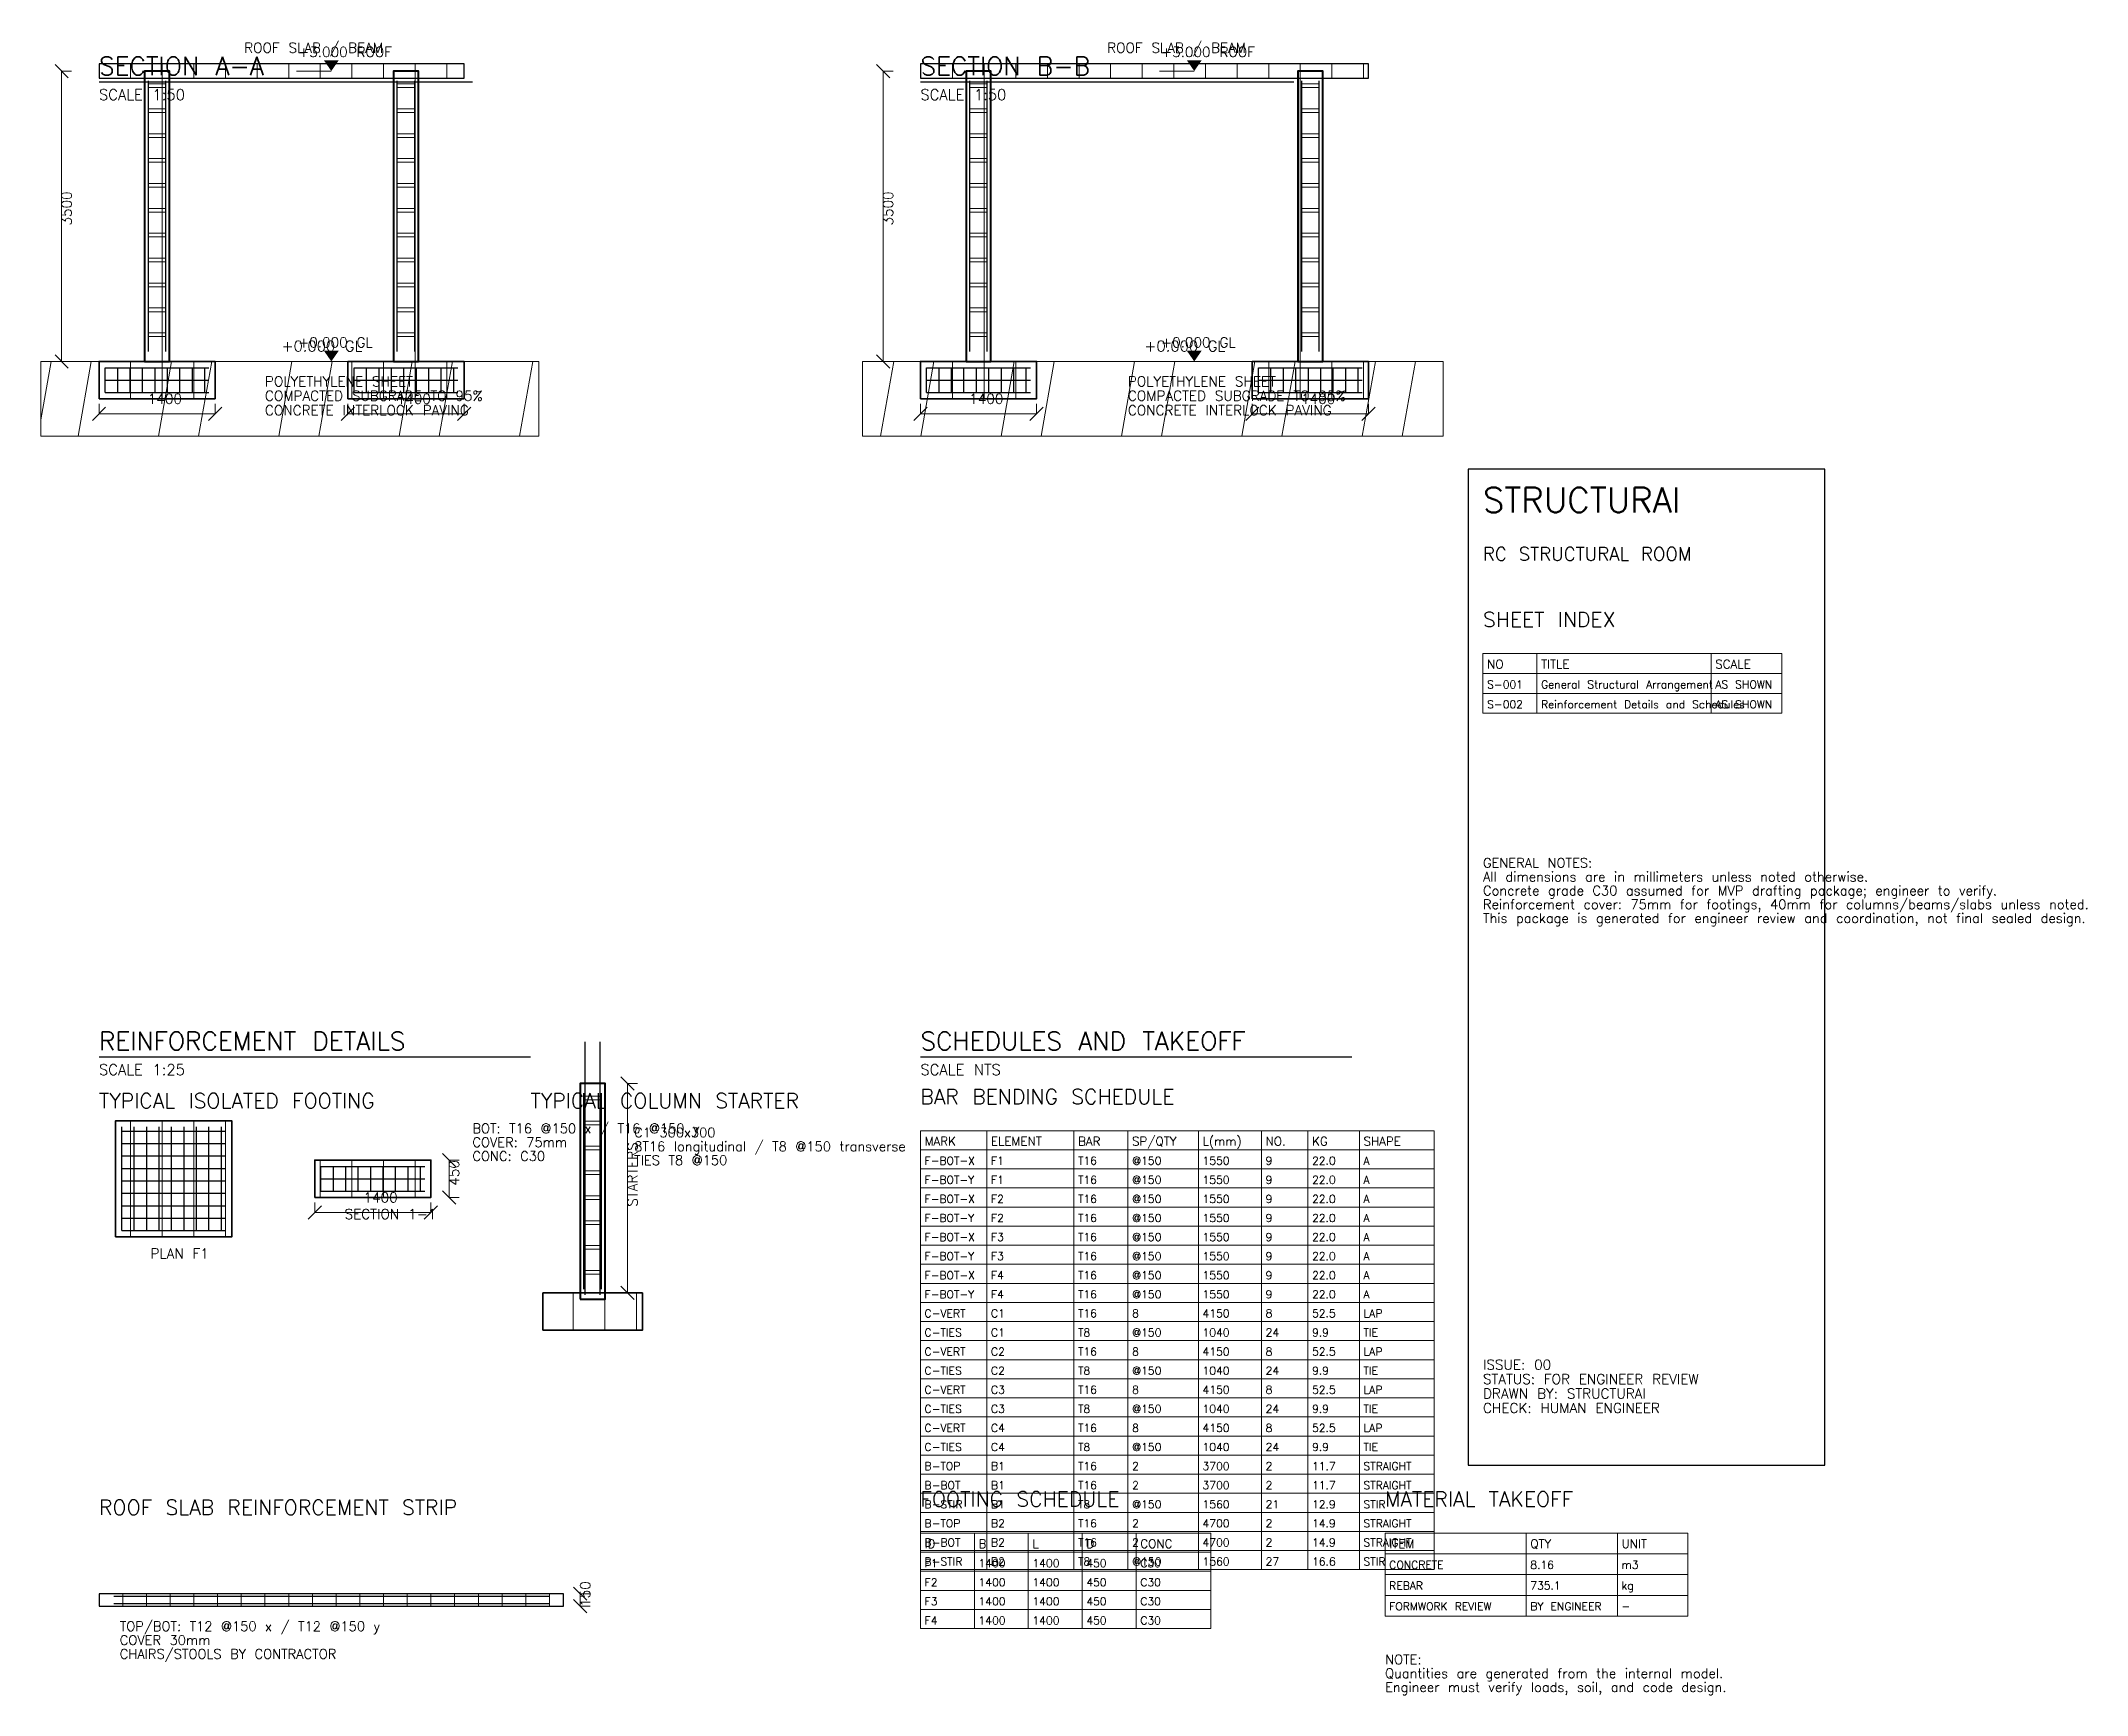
# Model space of a CAD drawing. Header units: millimetres. Extents: x -1230 to 23960, y -27572 to 9360.
# Drawn here: x -700 to 23960, y -27572 to -7637 of the extents above; entities that cross this region are included whole.
import ezdxf

# ---------------------------------------------------------------- set-up
doc = ezdxf.new("R2010")
doc.units = ezdxf.units.MM
for name, color, linetype, lineweight in [('SAI-A-BORDER', 7, 'Continuous', 25), ('SAI-A-DIMS', 6, 'Continuous', 13), ('SAI-A-TEXT', 4, 'Continuous', 13), ('SAI-A-TITLE', 6, 'Continuous', 30), ('SAI-H-CONCRETE', 8, 'Continuous', 13), ('SAI-H-SOIL', 8, 'Continuous', 13), ('SAI-S-CONCRETE-CUT', 1, 'Continuous', 40), ('SAI-S-FOOTING', 2, 'Continuous', 35), ('SAI-S-REBAR', 1, 'Continuous', 25), ('SAI-S-SLAB', 4, 'Continuous', 25), ('SAI-S-TIES', 3, 'Continuous', 20), ('SAI-SCHEDULE', 4, 'Continuous', 13), ('SAI-X-REFERENCE', 9, 'Continuous', 13)]:
    doc.layers.add(name, color=color, linetype=linetype, lineweight=lineweight)
doc.styles.add('SAI-STANDARD', font='txt.shx')

msp = doc.modelspace()

# ---------------------------------------------------------------- hatches: boundary and pattern name
at = {"layer": 'SAI-A-TEXT'}
h = msp.add_hatch(color=4, dxfattribs=at)
h.dxf.hatch_style = 1
h.paths.add_polyline_path([(2800, -8000), (2890, -7870), (2710, -7870)])
h = msp.add_hatch(color=4, dxfattribs=at)
h.dxf.hatch_style = 1
h.paths.add_polyline_path([(13200, -8000), (13290, -7870), (13110, -7870)])
h = msp.add_hatch(color=4, dxfattribs=at)
h.dxf.hatch_style = 1
h.paths.add_polyline_path([(2800, -11500), (2890, -11370), (2710, -11370)])
h = msp.add_hatch(color=4, dxfattribs=at)
h.dxf.hatch_style = 1
h.paths.add_polyline_path([(13200, -11500), (13290, -11370), (13110, -11370)])
at = {"layer": 'SAI-H-CONCRETE'}
h = msp.add_hatch(dxfattribs=at)
h.set_pattern_fill('ANSI31', scale=120, angle=45)
h.paths.add_polyline_path([(0, -8085), (4400, -8085), (4400, -7915), (0, -7915)])
h = msp.add_hatch(dxfattribs=at)
h.set_pattern_fill('ANSI31', scale=120, angle=45)
h.paths.add_polyline_path([(550, -11500), (850, -11500), (850, -8000), (550, -8000)])
h = msp.add_hatch(dxfattribs=at)
h.set_pattern_fill('ANSI31', scale=120, angle=45)
h.paths.add_polyline_path([(3550, -11500), (3850, -11500), (3850, -8000), (3550, -8000)])
h = msp.add_hatch(dxfattribs=at)
h.set_pattern_fill('ANSI31', scale=120, angle=45)
h.paths.add_polyline_path([(9900, -8085), (15300, -8085), (15300, -7915), (9900, -7915)])
h = msp.add_hatch(dxfattribs=at)
h.set_pattern_fill('ANSI31', scale=120, angle=45)
h.paths.add_polyline_path([(10450, -11500), (10750, -11500), (10750, -8000), (10450, -8000)])
h = msp.add_hatch(dxfattribs=at)
h.set_pattern_fill('ANSI31', scale=120, angle=45)
h.paths.add_polyline_path([(14450, -11500), (14750, -11500), (14750, -8000), (14450, -8000)])
h = msp.add_hatch(dxfattribs=at)
h.set_pattern_fill('ANSI31', scale=120, angle=45)
h.paths.add_polyline_path([(0, -11950), (1400, -11950), (1400, -11500), (0, -11500)])
h = msp.add_hatch(dxfattribs=at)
h.set_pattern_fill('ANSI31', scale=120, angle=45)
h.paths.add_polyline_path([(3000, -11950), (4400, -11950), (4400, -11500), (3000, -11500)])
h = msp.add_hatch(dxfattribs=at)
h.set_pattern_fill('ANSI31', scale=120, angle=45)
h.paths.add_polyline_path([(9900, -11950), (11300, -11950), (11300, -11500), (9900, -11500)])
h = msp.add_hatch(dxfattribs=at)
h.set_pattern_fill('ANSI31', scale=120, angle=45)
h.paths.add_polyline_path([(13900, -11950), (15300, -11950), (15300, -11500), (13900, -11500)])
h = msp.add_hatch(dxfattribs=at)
h.set_pattern_fill('ANSI31', scale=120, angle=45)
h.paths.add_polyline_path([(5800, -22800), (6100, -22800), (6100, -20200), (5800, -20200)])
h = msp.add_hatch(dxfattribs=at)
h.set_pattern_fill('ANSI31', scale=120, angle=45)
h.paths.add_polyline_path([(200, -22050), (1600, -22050), (1600, -20650), (200, -20650)])
h = msp.add_hatch(dxfattribs=at)
h.set_pattern_fill('ANSI31', scale=120, angle=45)
h.paths.add_polyline_path([(2600, -21575), (4000, -21575), (4000, -21125), (2600, -21125)])
h = msp.add_hatch(dxfattribs=at)
h.set_pattern_fill('ANSI31', scale=120, angle=45)
h.paths.add_polyline_path([(5350, -23175), (6550, -23175), (6550, -22725), (5350, -22725)])
h = msp.add_hatch(dxfattribs=at)
h.set_pattern_fill('ANSI31', scale=90, angle=45)
h.paths.add_polyline_path([(0, -26500), (5600, -26500), (5600, -26350), (0, -26350)])
at = {"layer": 'SAI-H-SOIL'}
h = msp.add_hatch(dxfattribs=at)
h.set_pattern_fill('ANSI32', scale=150, angle=35)
h.paths.add_polyline_path([(-700, -12400), (5300, -12400), (5300, -11500), (-700, -11500)])
h = msp.add_hatch(dxfattribs=at)
h.set_pattern_fill('ANSI32', scale=150, angle=35)
h.paths.add_polyline_path([(9200, -12400), (16200, -12400), (16200, -11500), (9200, -11500)])

# ---------------------------------------------------------------- linework, layer by layer
at = {"layer": 'SAI-A-BORDER'}
msp.add_lwpolyline([(16500, -24800), (20800, -24800), (20800, -12800), (16500, -12800), (16500, -24800)], dxfattribs=at)
at = {"layer": 'SAI-A-DIMS'}
for p, q in [((-530, -7920), (-370, -8080)), ((-450, -11500), (-450, -8000)), ((-450, -8000), (-330, -8000)), ((9370, -7920), (9530, -8080)), ((9450, -11500), (9450, -8000)), ((9450, -8000), (9570, -8000)), ((-530, -11420), (-370, -11580)), ((-450, -11500), (-330, -11500)), ((9370, -11420), (9530, -11580)), ((9450, -11500), (9570, -11500)), ((-80, -12210), (80, -12050)), ((0, -12130), (0, -12010)), ((1320, -12210), (1480, -12050)), ((1400, -12130), (1400, -12010)), ((2920, -12210), (3080, -12050)), ((3000, -12130), (3000, -12010)), ((4320, -12210), (4480, -12050)), ((4400, -12130), (4400, -12010)), ((9820, -12210), (9980, -12050)), ((9900, -12130), (9900, -12010)), ((11220, -12210), (11380, -12050)), ((11300, -12130), (11300, -12010)), ((13820, -12210), (13980, -12050)), ((13900, -12130), (13900, -12010)), ((15220, -12210), (15380, -12050)), ((15300, -12130), (15300, -12010)), ((0, -12130), (1400, -12130)), ((3000, -12130), (4400, -12130)), ((9900, -12130), (11300, -12130)), ((13900, -12130), (15300, -12130)), ((6290, -20120), (6450, -20280)), ((6370, -22725), (6370, -20200)), ((6370, -20200), (6490, -20200)), ((4140, -21045), (4300, -21205)), ((4220, -21575), (4220, -21125)), ((4220, -21125), (4340, -21125)), ((2520, -21835), (2680, -21675)), ((2600, -21755), (2600, -21635)), ((3920, -21835), (4080, -21675)), ((4000, -21755), (4000, -21635)), ((4140, -21495), (4300, -21655)), ((4220, -21575), (4340, -21575)), ((2600, -21755), (4000, -21755)), ((6290, -22645), (6450, -22805)), ((6370, -22725), (6490, -22725)), ((5720, -26270), (5880, -26430)), ((5800, -26500), (5800, -26350)), ((5800, -26350), (5920, -26350)), ((5720, -26420), (5880, -26580)), ((5800, -26500), (5920, -26500))]:
    msp.add_line(p, q, dxfattribs=at)
at = {"layer": 'SAI-A-TEXT'}
for p, q in [((2380, -8000), (2800, -8000)), ((12780, -8000), (13200, -8000)), ((-700, -11500), (5300, -11500)), ((2380, -11500), (2800, -11500)), ((9200, -11500), (16200, -11500)), ((12780, -11500), (13200, -11500))]:
    msp.add_line(p, q, dxfattribs=at)
at = {"layer": 'SAI-A-TITLE'}
for p, q in [((0, -8130), (4500, -8130)), ((9900, -8130), (14400, -8130)), ((0, -19880), (5200, -19880)), ((9900, -19880), (15100, -19880))]:
    msp.add_line(p, q, dxfattribs=at)
at = {"layer": 'SAI-S-CONCRETE-CUT'}
for points in [[(550, -11500), (850, -11500), (850, -8000), (550, -8000), (550, -11500)], [(3550, -11500), (3850, -11500), (3850, -8000), (3550, -8000), (3550, -11500)], [(10450, -11500), (10750, -11500), (10750, -8000), (10450, -8000), (10450, -11500)], [(14450, -11500), (14750, -11500), (14750, -8000), (14450, -8000), (14450, -11500)], [(5800, -22800), (6100, -22800), (6100, -20200), (5800, -20200), (5800, -22800)]]:
    msp.add_lwpolyline(points, dxfattribs=at)
at = {"layer": 'SAI-S-FOOTING'}
for points in [[(0, -11950), (1400, -11950), (1400, -11500), (0, -11500), (0, -11950)], [(3000, -11950), (4400, -11950), (4400, -11500), (3000, -11500), (3000, -11950)], [(9900, -11950), (11300, -11950), (11300, -11500), (9900, -11500), (9900, -11950)], [(13900, -11950), (15300, -11950), (15300, -11500), (13900, -11500), (13900, -11950)], [(200, -22050), (1600, -22050), (1600, -20650), (200, -20650), (200, -22050)], [(2600, -21575), (4000, -21575), (4000, -21125), (2600, -21125), (2600, -21575)], [(5350, -23175), (6550, -23175), (6550, -22725), (5350, -22725), (5350, -23175)]]:
    msp.add_lwpolyline(points, dxfattribs=at)
at = {"layer": 'SAI-S-REBAR'}
for p, q in [((595, -11380), (595, -8120)), ((805, -11380), (805, -8120)), ((3595, -11380), (3595, -8120)), ((3805, -11380), (3805, -8120)), ((10495, -11380), (10495, -8120)), ((10705, -11380), (10705, -8120)), ((14495, -11380), (14495, -8120)), ((14705, -11380), (14705, -8120)), ((75, -11575), (1325, -11575)), ((75, -11875), (75, -11575)), ((225, -11875), (225, -11575)), ((375, -11875), (375, -11575)), ((525, -11875), (525, -11575)), ((675, -11875), (675, -11575)), ((825, -11875), (825, -11575)), ((975, -11875), (975, -11575)), ((1125, -11875), (1125, -11575)), ((1275, -11875), (1275, -11575)), ((3075, -11575), (4325, -11575)), ((3075, -11875), (3075, -11575)), ((3225, -11875), (3225, -11575)), ((3375, -11875), (3375, -11575)), ((3525, -11875), (3525, -11575)), ((3675, -11875), (3675, -11575)), ((3825, -11875), (3825, -11575)), ((3975, -11875), (3975, -11575)), ((4125, -11875), (4125, -11575)), ((4275, -11875), (4275, -11575)), ((9975, -11575), (11225, -11575)), ((9975, -11875), (9975, -11575)), ((10125, -11875), (10125, -11575)), ((10275, -11875), (10275, -11575)), ((10425, -11875), (10425, -11575)), ((10575, -11875), (10575, -11575)), ((10725, -11875), (10725, -11575)), ((10875, -11875), (10875, -11575)), ((11025, -11875), (11025, -11575)), ((11175, -11875), (11175, -11575)), ((13975, -11575), (15225, -11575)), ((13975, -11875), (13975, -11575)), ((14125, -11875), (14125, -11575)), ((14275, -11875), (14275, -11575)), ((14425, -11875), (14425, -11575)), ((14575, -11875), (14575, -11575)), ((14725, -11875), (14725, -11575)), ((14875, -11875), (14875, -11575)), ((15025, -11875), (15025, -11575)), ((15175, -11875), (15175, -11575)), ((75, -11725), (1325, -11725)), ((3075, -11725), (4325, -11725)), ((9975, -11725), (11225, -11725)), ((13975, -11725), (15225, -11725)), ((75, -11875), (1325, -11875)), ((3075, -11875), (4325, -11875)), ((9975, -11875), (11225, -11875)), ((13975, -11875), (15225, -11875)), ((5860, -22750), (5860, -19700)), ((6040, -22750), (6040, -19700)), ((5845, -22680), (5845, -20320)), ((6055, -22680), (6055, -20320)), ((275, -21975), (275, -20725)), ((275, -20775), (1525, -20775)), ((275, -20925), (1525, -20925)), ((425, -21975), (425, -20725)), ((575, -21975), (575, -20725)), ((725, -21975), (725, -20725)), ((875, -21975), (875, -20725)), ((1025, -21975), (1025, -20725)), ((1175, -21975), (1175, -20725)), ((1325, -21975), (1325, -20725)), ((1475, -21975), (1475, -20725)), ((275, -21075), (1525, -21075)), ((2675, -21200), (3925, -21200)), ((2675, -21500), (2675, -21200)), ((2825, -21500), (2825, -21200)), ((2975, -21500), (2975, -21200)), ((3125, -21500), (3125, -21200)), ((3275, -21500), (3275, -21200)), ((3425, -21500), (3425, -21200)), ((3575, -21500), (3575, -21200)), ((3725, -21500), (3725, -21200)), ((3875, -21500), (3875, -21200)), ((275, -21225), (1525, -21225)), ((275, -21375), (1525, -21375)), ((2675, -21350), (3925, -21350)), ((275, -21525), (1525, -21525)), ((275, -21675), (1525, -21675)), ((2675, -21500), (3925, -21500)), ((275, -21825), (1525, -21825)), ((275, -21975), (1525, -21975)), ((180, -26380), (5420, -26380)), ((180, -26470), (5420, -26470))]:
    msp.add_line(p, q, dxfattribs=at)
at = {"layer": 'SAI-S-SLAB'}
for points in [[(0, -8085), (4400, -8085), (4400, -7915), (0, -7915), (0, -8085)], [(9900, -8085), (15300, -8085), (15300, -7915), (9900, -7915), (9900, -8085)], [(0, -26500), (5600, -26500), (5600, -26350), (0, -26350), (0, -26500)]]:
    msp.add_lwpolyline(points, dxfattribs=at)
at = {"layer": 'SAI-S-TIES'}
for points in [[(595, -8200), (805, -8200), (805, -8155), (595, -8155), (595, -8200)], [(3595, -8200), (3805, -8200), (3805, -8155), (3595, -8155), (3595, -8200)], [(10495, -8200), (10705, -8200), (10705, -8155), (10495, -8155), (10495, -8200)], [(14495, -8200), (14705, -8200), (14705, -8155), (14495, -8155), (14495, -8200)], [(595, -8500), (805, -8500), (805, -8455), (595, -8455), (595, -8500)], [(3595, -8500), (3805, -8500), (3805, -8455), (3595, -8455), (3595, -8500)], [(10495, -8500), (10705, -8500), (10705, -8455), (10495, -8455), (10495, -8500)], [(14495, -8500), (14705, -8500), (14705, -8455), (14495, -8455), (14495, -8500)], [(595, -8800), (805, -8800), (805, -8755), (595, -8755), (595, -8800)], [(3595, -8800), (3805, -8800), (3805, -8755), (3595, -8755), (3595, -8800)], [(10495, -8800), (10705, -8800), (10705, -8755), (10495, -8755), (10495, -8800)], [(14495, -8800), (14705, -8800), (14705, -8755), (14495, -8755), (14495, -8800)], [(595, -9100), (805, -9100), (805, -9055), (595, -9055), (595, -9100)], [(3595, -9100), (3805, -9100), (3805, -9055), (3595, -9055), (3595, -9100)], [(10495, -9100), (10705, -9100), (10705, -9055), (10495, -9055), (10495, -9100)], [(14495, -9100), (14705, -9100), (14705, -9055), (14495, -9055), (14495, -9100)], [(595, -9400), (805, -9400), (805, -9355), (595, -9355), (595, -9400)], [(3595, -9400), (3805, -9400), (3805, -9355), (3595, -9355), (3595, -9400)], [(10495, -9400), (10705, -9400), (10705, -9355), (10495, -9355), (10495, -9400)], [(14495, -9400), (14705, -9400), (14705, -9355), (14495, -9355), (14495, -9400)], [(595, -9700), (805, -9700), (805, -9655), (595, -9655), (595, -9700)], [(3595, -9700), (3805, -9700), (3805, -9655), (3595, -9655), (3595, -9700)], [(10495, -9700), (10705, -9700), (10705, -9655), (10495, -9655), (10495, -9700)], [(14495, -9700), (14705, -9700), (14705, -9655), (14495, -9655), (14495, -9700)], [(595, -10000), (805, -10000), (805, -9955), (595, -9955), (595, -10000)], [(3595, -10000), (3805, -10000), (3805, -9955), (3595, -9955), (3595, -10000)], [(10495, -10000), (10705, -10000), (10705, -9955), (10495, -9955), (10495, -10000)], [(14495, -10000), (14705, -10000), (14705, -9955), (14495, -9955), (14495, -10000)], [(595, -10300), (805, -10300), (805, -10255), (595, -10255), (595, -10300)], [(3595, -10300), (3805, -10300), (3805, -10255), (3595, -10255), (3595, -10300)], [(10495, -10300), (10705, -10300), (10705, -10255), (10495, -10255), (10495, -10300)], [(14495, -10300), (14705, -10300), (14705, -10255), (14495, -10255), (14495, -10300)], [(595, -10600), (805, -10600), (805, -10555), (595, -10555), (595, -10600)], [(3595, -10600), (3805, -10600), (3805, -10555), (3595, -10555), (3595, -10600)], [(10495, -10600), (10705, -10600), (10705, -10555), (10495, -10555), (10495, -10600)], [(14495, -10600), (14705, -10600), (14705, -10555), (14495, -10555), (14495, -10600)], [(595, -10900), (805, -10900), (805, -10855), (595, -10855), (595, -10900)], [(3595, -10900), (3805, -10900), (3805, -10855), (3595, -10855), (3595, -10900)], [(10495, -10900), (10705, -10900), (10705, -10855), (10495, -10855), (10495, -10900)], [(14495, -10900), (14705, -10900), (14705, -10855), (14495, -10855), (14495, -10900)], [(595, -11200), (805, -11200), (805, -11155), (595, -11155), (595, -11200)], [(3595, -11200), (3805, -11200), (3805, -11155), (3595, -11155), (3595, -11200)], [(10495, -11200), (10705, -11200), (10705, -11155), (10495, -11155), (10495, -11200)], [(14495, -11200), (14705, -11200), (14705, -11155), (14495, -11155), (14495, -11200)], [(5845, -20400), (6055, -20400), (6055, -20355), (5845, -20355), (5845, -20400)], [(5845, -20700), (6055, -20700), (6055, -20655), (5845, -20655), (5845, -20700)], [(5845, -21000), (6055, -21000), (6055, -20955), (5845, -20955), (5845, -21000)], [(5845, -21300), (6055, -21300), (6055, -21255), (5845, -21255), (5845, -21300)], [(5845, -21600), (6055, -21600), (6055, -21555), (5845, -21555), (5845, -21600)], [(5845, -21900), (6055, -21900), (6055, -21855), (5845, -21855), (5845, -21900)], [(5845, -22200), (6055, -22200), (6055, -22155), (5845, -22155), (5845, -22200)], [(5845, -22500), (6055, -22500), (6055, -22455), (5845, -22455), (5845, -22500)]]:
    msp.add_lwpolyline(points, dxfattribs=at)
at = {"layer": 'SAI-SCHEDULE'}
for p, q in [((16680, -15020), (16680, -15740)), ((17330, -15020), (17330, -15740)), ((19430, -15020), (19430, -15740)), ((20280, -15020), (20280, -15740)), ((16680, -15260), (20280, -15260)), ((16680, -15500), (20280, -15500)), ((16680, -15740), (20280, -15740)), ((9900, -20770), (9900, -26060)), ((10700, -20770), (10700, -26060)), ((11750, -20770), (11750, -26060)), ((12400, -20770), (12400, -26060)), ((13250, -20770), (13250, -26060)), ((14010, -20770), (14010, -26060)), ((14570, -20770), (14570, -26060)), ((15190, -20770), (15190, -26060)), ((16090, -20770), (16090, -26060)), ((9900, -21000), (16090, -21000)), ((9900, -21230), (16090, -21230)), ((9900, -21460), (16090, -21460)), ((9900, -21690), (16090, -21690)), ((9900, -21920), (16090, -21920)), ((9900, -22150), (16090, -22150)), ((9900, -22380), (16090, -22380)), ((9900, -22610), (16090, -22610)), ((9900, -22840), (16090, -22840)), ((9900, -23070), (16090, -23070)), ((9900, -23300), (16090, -23300)), ((9900, -23530), (16090, -23530)), ((9900, -23760), (16090, -23760)), ((9900, -23990), (16090, -23990)), ((9900, -24220), (16090, -24220)), ((9900, -24450), (16090, -24450)), ((9900, -24680), (16090, -24680)), ((9900, -24910), (16090, -24910)), ((9900, -25140), (16090, -25140)), ((9900, -25370), (16090, -25370)), ((9900, -25600), (16090, -25600)), ((9900, -25620), (9900, -26770)), ((10550, -25620), (10550, -26770)), ((11200, -25620), (11200, -26770)), ((11850, -25620), (11850, -26770)), ((12500, -25620), (12500, -26770)), ((13400, -25620), (13400, -26770)), ((15500, -25620), (15500, -26620)), ((17200, -25620), (17200, -26620)), ((18300, -25620), (18300, -26620)), ((19150, -25620), (19150, -26620)), ((9900, -25830), (16090, -25830)), ((9900, -25850), (13400, -25850)), ((15500, -25870), (19150, -25870)), ((9900, -26060), (16090, -26060)), ((9900, -26080), (13400, -26080)), ((15500, -26120), (19150, -26120)), ((9900, -26310), (13400, -26310)), ((15500, -26370), (19150, -26370)), ((9900, -26540), (13400, -26540)), ((15500, -26620), (19150, -26620)), ((9900, -26770), (13400, -26770))]:
    msp.add_line(p, q, dxfattribs=at)
for points in [[(16680, -15020), (20280, -15020), (20280, -15260), (16680, -15260), (16680, -15020)], [(9900, -20770), (16090, -20770), (16090, -21000), (9900, -21000), (9900, -20770)], [(9900, -25620), (13400, -25620), (13400, -25850), (9900, -25850), (9900, -25620)], [(15500, -25620), (19150, -25620), (19150, -25870), (15500, -25870), (15500, -25620)]]:
    msp.add_lwpolyline(points, dxfattribs=at)
at = {"layer": 'SAI-X-REFERENCE'}
for points in [[(-700, -12400), (5300, -12400), (5300, -11500), (-700, -11500), (-700, -12400)], [(9200, -12400), (16200, -12400), (16200, -11500), (9200, -11500), (9200, -12400)]]:
    msp.add_lwpolyline(points, dxfattribs=at)

# ---------------------------------------------------------------- texts
at = {"layer": 'SAI-A-DIMS', "style": 'SAI-STANDARD'}
for s, p in [('3500', (-330, -9862)), ('3500', (9570, -9862)), ('STARTERS', (6490, -21686)), ('450', (4340, -21434)), ('150', (5920, -26509))]:
    msp.add_text(s, height=120, rotation=90, dxfattribs=at).set_placement(p)
for p in [(588, -12010), (3588, -12010), (10488, -12010), (14488, -12010), (3188, -21635)]:
    msp.add_text('1400', height=120, dxfattribs=at).set_placement(p)
at = {"layer": 'SAI-A-TEXT', "style": 'SAI-STANDARD'}
for s, height, p in [('ROOF SLAB / BEAM', 120, (1750, -7780)), ('ROOF SLAB / BEAM', 120, (12150, -7780)), ('+3.000 ROOF', 120, (2400, -7830)), ('+3.000 ROOF', 120, (12800, -7830)), ('SCALE 1:50', 130, (0, -8350)), ('SCALE 1:50', 130, (9900, -8350)), ('+0.000 GL', 130, (2200, -11380)), ('+0.000 GL', 120, (2400, -11330)), ('+0.000 GL', 130, (12600, -11380)), ('+0.000 GL', 120, (12800, -11330)), ('POLYETHYLENE SHEET', 120, (2000, -11800)), ('POLYETHYLENE SHEET', 120, (12400, -11800)), ('COMPACTED SUBGRADE TO 95%', 120, (2000, -11974)), ('CONCRETE INTERLOCK PAVING', 120, (2000, -12148)), ('COMPACTED SUBGRADE TO 95%', 120, (12400, -11974)), ('CONCRETE INTERLOCK PAVING', 120, (12400, -12148)), ('RC STRUCTURAL ROOM', 160, (16680, -13900)), ('GENERAL NOTES:', 115, (16680, -17600)), ('All dimensions are in millimeters unless noted otherwise.', 115, (16680, -17767)), ('Concrete grade C30 assumed for MVP drafting package; engineer to verify.', 115, (16680, -17934)), ('Reinforcement cover: 75mm for footings, 40mm for columns/beams/slabs unless noted.', 115, (16680, -18100)), ('This package is generated for engineer review and coordination, not final sealed design.', 115, (16680, -18267)), ('SCALE 1:25', 130, (0, -20100)), ('SCALE NTS', 130, (9900, -20100)), ('BOT: T16 @150 x / T16 @150 y', 115, (4500, -20800)), ('COVER: 75mm', 115, (4500, -20967)), ('C1 300x300', 115, (6450, -20850)), ('8T16 longitudinal / T8 @150 transverse', 115, (6450, -21017)), ('CONC: C30', 115, (4500, -21134)), ('TIES T8 @150', 115, (6450, -21184)), ('SECTION 1-1', 120, (2960, -21835)), ('PLAN F1', 120, (620, -22310)), ('ISSUE: 00', 120, (16680, -23650)), ('STATUS: FOR ENGINEER REVIEW', 120, (16680, -23824)), ('DRAWN BY: STRUCTURAI', 120, (16680, -23998)), ('CHECK: HUMAN ENGINEER', 120, (16680, -24172)), ('TOP/BOT: T12 @150 x / T12 @150 y', 115, (250, -26800)), ('COVER 30mm', 115, (250, -26967)), ('CHAIRS/STOOLS BY CONTRACTOR', 115, (250, -27134)), ('NOTE:', 115, (15500, -27200)), ('Quantities are generated from the internal model.', 115, (15500, -27367)), ('Engineer must verify loads, soil, and code design.', 115, (15500, -27534))]:
    msp.add_text(s, height=height, dxfattribs=at).set_placement(p)
at = {"layer": 'SAI-A-TITLE', "style": 'SAI-STANDARD'}
for s, height, p in [('SECTION A-A', 220, (0, -8050)), ('SECTION B-B', 220, (9900, -8050)), ('STRUCTURAI', 300, (16680, -13320)), ('SHEET INDEX', 180, (16680, -14700)), ('REINFORCEMENT DETAILS', 220, (0, -19800)), ('SCHEDULES AND TAKEOFF', 220, (9900, -19800)), ('TYPICAL ISOLATED FOOTING', 180, (0, -20500)), ('TYPICAL COLUMN STARTER', 180, (5200, -20500)), ('BAR BENDING SCHEDULE', 180, (9900, -20450)), ('FOOTING SCHEDULE', 180, (9900, -25300)), ('MATERIAL TAKEOFF', 180, (15500, -25300)), ('ROOF SLAB REINFORCEMENT STRIP', 180, (0, -25400))]:
    msp.add_text(s, height=height, dxfattribs=at).set_placement(p)
at = {"layer": 'SAI-SCHEDULE', "style": 'SAI-STANDARD'}
for s, height, p in [('NO', 105, (16730, -15200)), ('TITLE', 105, (17380, -15200)), ('SCALE', 105, (19480, -15200)), ('S-001', 95, (16730, -15440)), ('General Structural Arrangement', 95, (17380, -15440)), ('AS SHOWN', 95, (19480, -15440)), ('S-002', 95, (16730, -15680)), ('Reinforcement Details and Schedules', 95, (17380, -15680)), ('AS SHOWN', 95, (19480, -15680)), ('MARK', 105, (9950, -20950)), ('ELEMENT', 105, (10750, -20950)), ('BAR', 105, (11800, -20950)), ('SP/QTY', 105, (12450, -20950)), ('L(mm)', 105, (13300, -20950)), ('NO.', 105, (14060, -20950)), ('KG', 105, (14620, -20950)), ('SHAPE', 105, (15240, -20950)), ('F-BOT-X', 95, (9950, -21180)), ('F1', 95, (10750, -21180)), ('T16', 95, (11800, -21180)), ('@150', 95, (12450, -21180)), ('1550', 95, (13300, -21180)), ('9', 95, (14060, -21180)), ('22.0', 95, (14620, -21180)), ('A', 95, (15240, -21180)), ('F-BOT-Y', 95, (9950, -21410)), ('F1', 95, (10750, -21410)), ('T16', 95, (11800, -21410)), ('@150', 95, (12450, -21410)), ('1550', 95, (13300, -21410)), ('9', 95, (14060, -21410)), ('22.0', 95, (14620, -21410)), ('A', 95, (15240, -21410)), ('F-BOT-X', 95, (9950, -21640)), ('F2', 95, (10750, -21640)), ('T16', 95, (11800, -21640)), ('@150', 95, (12450, -21640)), ('1550', 95, (13300, -21640)), ('9', 95, (14060, -21640)), ('22.0', 95, (14620, -21640)), ('A', 95, (15240, -21640)), ('F-BOT-Y', 95, (9950, -21870)), ('F2', 95, (10750, -21870)), ('T16', 95, (11800, -21870)), ('@150', 95, (12450, -21870)), ('1550', 95, (13300, -21870)), ('9', 95, (14060, -21870)), ('22.0', 95, (14620, -21870)), ('A', 95, (15240, -21870)), ('F-BOT-X', 95, (9950, -22100)), ('F3', 95, (10750, -22100)), ('T16', 95, (11800, -22100)), ('@150', 95, (12450, -22100)), ('1550', 95, (13300, -22100)), ('9', 95, (14060, -22100)), ('22.0', 95, (14620, -22100)), ('A', 95, (15240, -22100)), ('F-BOT-Y', 95, (9950, -22330)), ('F3', 95, (10750, -22330)), ('T16', 95, (11800, -22330)), ('@150', 95, (12450, -22330)), ('1550', 95, (13300, -22330)), ('9', 95, (14060, -22330)), ('22.0', 95, (14620, -22330)), ('A', 95, (15240, -22330)), ('F-BOT-X', 95, (9950, -22560)), ('F4', 95, (10750, -22560)), ('T16', 95, (11800, -22560)), ('@150', 95, (12450, -22560)), ('1550', 95, (13300, -22560)), ('9', 95, (14060, -22560)), ('22.0', 95, (14620, -22560)), ('A', 95, (15240, -22560)), ('C-VERT', 95, (9950, -23020)), ('F-BOT-Y', 95, (9950, -22790)), ('C1', 95, (10750, -23020)), ('F4', 95, (10750, -22790)), ('T16', 95, (11800, -22790)), ('T16', 95, (11800, -23020)), ('@150', 95, (12450, -22790)), ('8', 95, (12450, -23020)), ('4150', 95, (13300, -23020)), ('1550', 95, (13300, -22790)), ('9', 95, (14060, -22790)), ('8', 95, (14060, -23020)), ('22.0', 95, (14620, -22790)), ('52.5', 95, (14620, -23020)), ('A', 95, (15240, -22790)), ('LAP', 95, (15240, -23020)), ('C-TIES', 95, (9950, -23250)), ('C1', 95, (10750, -23250)), ('T8', 95, (11800, -23250)), ('@150', 95, (12450, -23250)), ('1040', 95, (13300, -23250)), ('24', 95, (14060, -23250)), ('9.9', 95, (14620, -23250)), ('TIE', 95, (15240, -23250)), ('C-VERT', 95, (9950, -23480)), ('C2', 95, (10750, -23480)), ('T16', 95, (11800, -23480)), ('8', 95, (12450, -23480)), ('4150', 95, (13300, -23480)), ('8', 95, (14060, -23480)), ('52.5', 95, (14620, -23480)), ('LAP', 95, (15240, -23480)), ('C-TIES', 95, (9950, -23710)), ('C2', 95, (10750, -23710)), ('T8', 95, (11800, -23710)), ('@150', 95, (12450, -23710)), ('1040', 95, (13300, -23710)), ('24', 95, (14060, -23710)), ('9.9', 95, (14620, -23710)), ('TIE', 95, (15240, -23710)), ('C-VERT', 95, (9950, -23940)), ('C3', 95, (10750, -23940)), ('T16', 95, (11800, -23940)), ('8', 95, (12450, -23940)), ('4150', 95, (13300, -23940)), ('8', 95, (14060, -23940)), ('52.5', 95, (14620, -23940)), ('LAP', 95, (15240, -23940)), ('C-TIES', 95, (9950, -24170)), ('C3', 95, (10750, -24170)), ('T8', 95, (11800, -24170)), ('@150', 95, (12450, -24170)), ('1040', 95, (13300, -24170)), ('24', 95, (14060, -24170)), ('9.9', 95, (14620, -24170)), ('TIE', 95, (15240, -24170)), ('C-VERT', 95, (9950, -24400)), ('C4', 95, (10750, -24400)), ('T16', 95, (11800, -24400)), ('8', 95, (12450, -24400)), ('4150', 95, (13300, -24400)), ('8', 95, (14060, -24400)), ('52.5', 95, (14620, -24400)), ('LAP', 95, (15240, -24400)), ('C-TIES', 95, (9950, -24630)), ('C4', 95, (10750, -24630)), ('T8', 95, (11800, -24630)), ('@150', 95, (12450, -24630)), ('1040', 95, (13300, -24630)), ('24', 95, (14060, -24630)), ('9.9', 95, (14620, -24630)), ('TIE', 95, (15240, -24630)), ('B-TOP', 95, (9950, -24860)), ('B1', 95, (10750, -24860)), ('T16', 95, (11800, -24860)), ('2', 95, (12450, -24860)), ('3700', 95, (13300, -24860)), ('2', 95, (14060, -24860)), ('11.7', 95, (14620, -24860)), ('STRAIGHT', 95, (15240, -24860)), ('B-BOT', 95, (9950, -25090)), ('B1', 95, (10750, -25090)), ('T16', 95, (11800, -25090)), ('2', 95, (12450, -25090)), ('3700', 95, (13300, -25090)), ('2', 95, (14060, -25090)), ('11.7', 95, (14620, -25090)), ('STRAIGHT', 95, (15240, -25090)), ('B-STIR', 95, (9950, -25320)), ('B1', 95, (10750, -25320)), ('T8', 95, (11800, -25320)), ('@150', 95, (12450, -25320)), ('1560', 95, (13300, -25320)), ('21', 95, (14060, -25320)), ('12.9', 95, (14620, -25320)), ('STIR', 95, (15240, -25320)), ('B-TOP', 95, (9950, -25550)), ('B2', 95, (10750, -25550)), ('T16', 95, (11800, -25550)), ('2', 95, (12450, -25550)), ('4700', 95, (13300, -25550)), ('2', 95, (14060, -25550)), ('14.9', 95, (14620, -25550)), ('STRAIGHT', 95, (15240, -25550)), ('B-BOT', 95, (9950, -25780)), ('ID', 105, (9950, -25800)), ('B', 105, (10600, -25800)), ('B2', 95, (10750, -25780)), ('L', 105, (11250, -25800)), ('T16', 95, (11800, -25780)), ('D', 105, (11900, -25800)), ('2', 95, (12450, -25780)), ('CONC', 105, (12550, -25800)), ('4700', 95, (13300, -25780)), ('2', 95, (14060, -25780)), ('14.9', 95, (14620, -25780)), ('STRAIGHT', 95, (15240, -25780)), ('ITEM', 105, (15550, -25800)), ('QTY', 105, (17250, -25800)), ('UNIT', 105, (18350, -25800)), ('B-STIR', 95, (9950, -26010)), ('F1', 95, (9950, -26030)), ('1400', 95, (10600, -26030)), ('B2', 95, (10750, -26010)), ('1400', 95, (11250, -26030)), ('T8', 95, (11800, -26010)), ('450', 95, (11900, -26030)), ('@150', 95, (12450, -26010)), ('C30', 95, (12550, -26030)), ('1560', 95, (13300, -26010)), ('27', 95, (14060, -26010)), ('16.6', 95, (14620, -26010)), ('STIR', 95, (15240, -26010)), ('CONCRETE', 95, (15550, -26050)), ('8.16', 95, (17250, -26050)), ('m3', 95, (18350, -26050)), ('F2', 95, (9950, -26260)), ('1400', 95, (10600, -26260)), ('1400', 95, (11250, -26260)), ('450', 95, (11900, -26260)), ('C30', 95, (12550, -26260)), ('REBAR', 95, (15550, -26300)), ('735.1', 95, (17250, -26300)), ('kg', 95, (18350, -26300)), ('F3', 95, (9950, -26490)), ('F4', 95, (9950, -26720)), ('1400', 95, (10600, -26490)), ('1400', 95, (10600, -26720)), ('1400', 95, (11250, -26490)), ('1400', 95, (11250, -26720)), ('450', 95, (11900, -26490)), ('450', 95, (11900, -26720)), ('C30', 95, (12550, -26490)), ('C30', 95, (12550, -26720)), ('FORMWORK REVIEW', 95, (15550, -26550)), ('BY ENGINEER', 95, (17250, -26550)), ('-', 95, (18350, -26550))]:
    msp.add_text(s, height=height, dxfattribs=at).set_placement(p)

doc.saveas('drawing.dxf')
